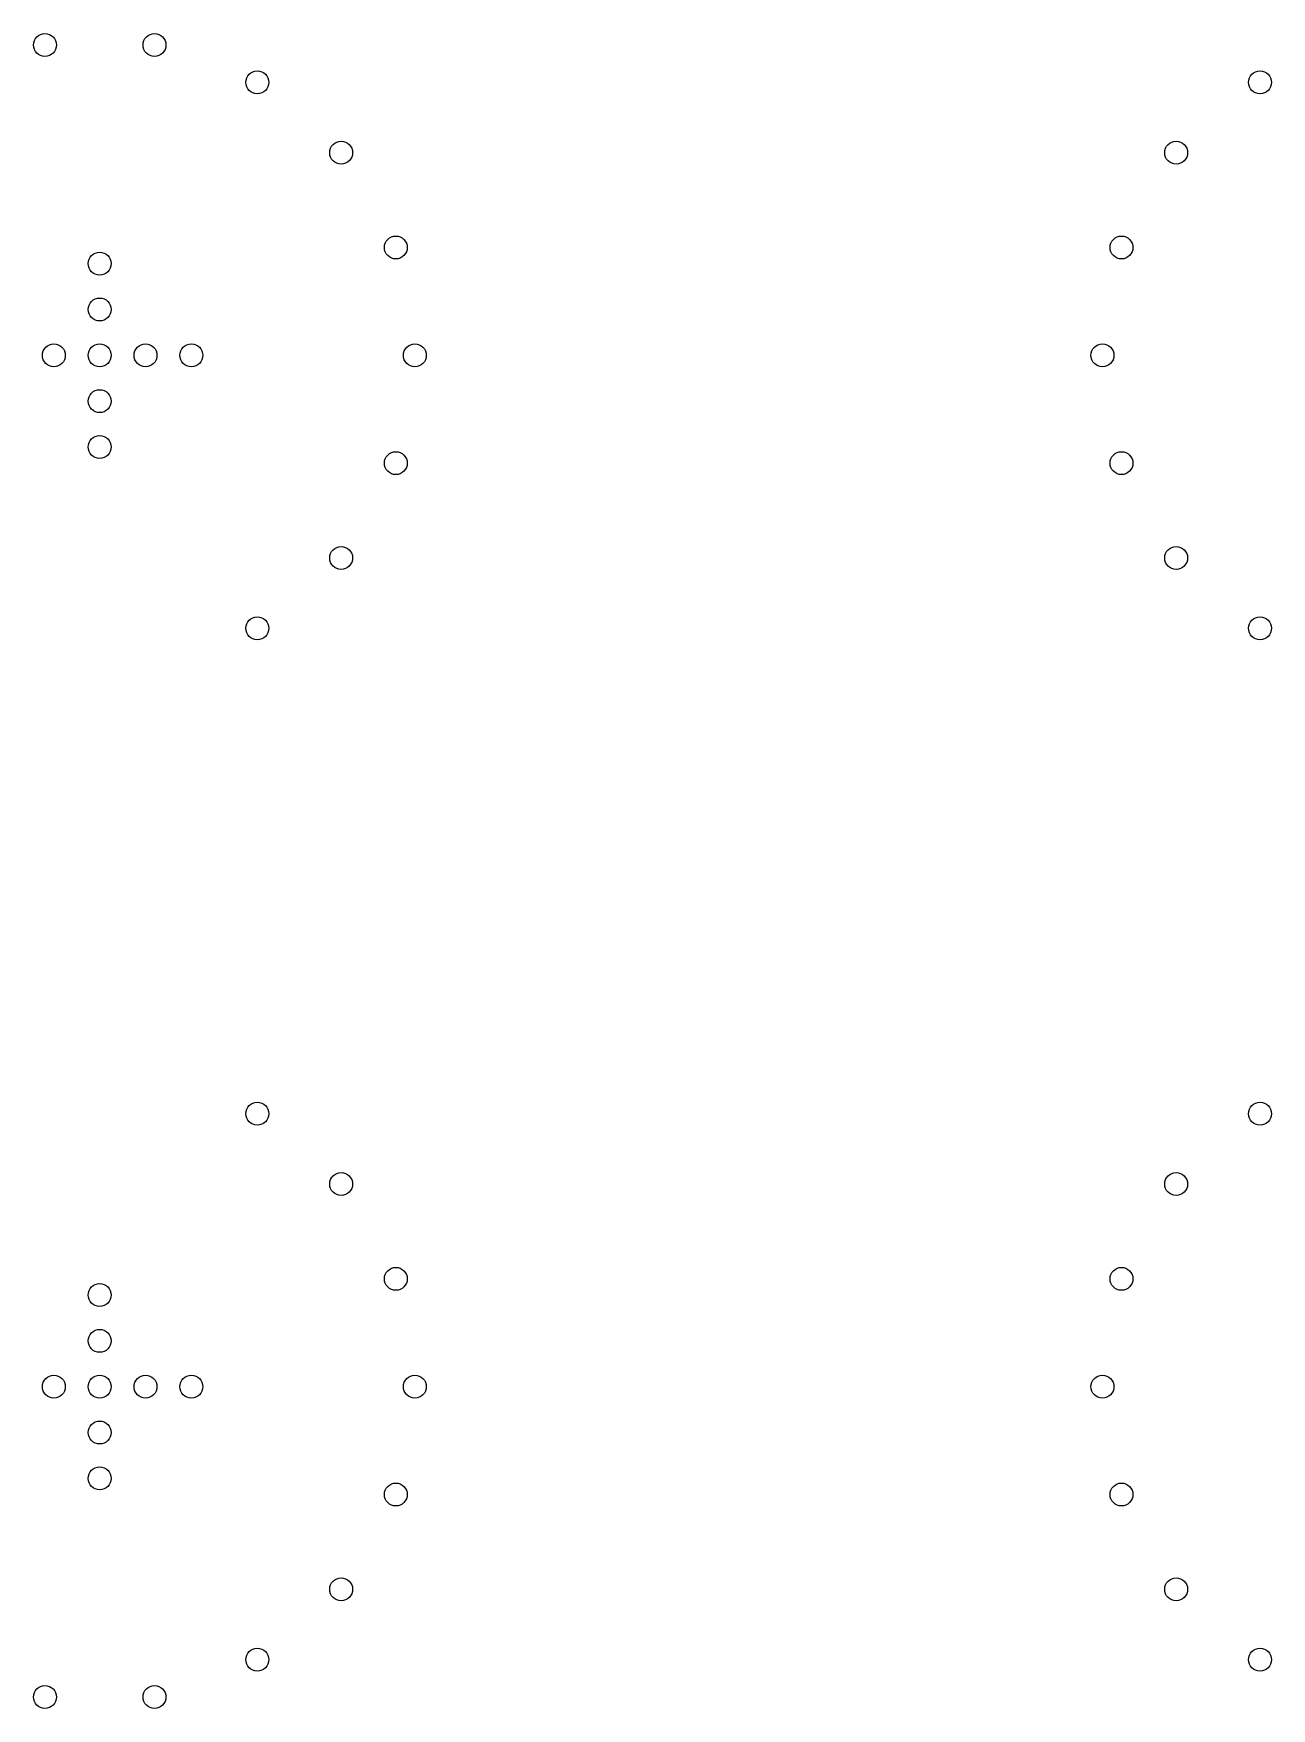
# Model space of a CAD drawing. Header units: millimetres. Extents: x -47.5 to 47.5, y -38.1 to 38.1.
# Drawn here: x -25.33 to -14.52, y -17.56 to -2.94 of the extents above; entities that cross this region are included whole.
import ezdxf

# ---------------------------------------------------------------- set-up
doc = ezdxf.new("R2010")
doc.units = ezdxf.units.MM
doc.header["$MEASUREMENT"] = 0
doc.layers.add('L1', color=7, linetype='Continuous')

msp = doc.modelspace()

# ---------------------------------------------------------------- linework, layer by layer
at = {"layer": 'L1'}
for centre in [(-25.228, -3.042), (-24.272, -3.042), (-23.375, -3.368), (-14.625, -3.368), (-22.643, -3.982), (-15.357, -3.982), (-22.166, -4.809), (-15.834, -4.809), (-24.75, -4.95), (-24.75, -5.35), (-25.15, -5.75), (-24.75, -5.75), (-24.35, -5.75), (-23.95, -5.75), (-22, -5.75), (-16, -5.75), (-24.75, -6.15), (-24.75, -6.55), (-22.166, -6.691), (-15.834, -6.691), (-22.643, -7.518), (-15.357, -7.518), (-23.375, -8.132), (-14.625, -8.132), (-23.375, -12.368), (-14.625, -12.368), (-22.643, -12.982), (-15.357, -12.982), (-22.166, -13.809), (-15.834, -13.809), (-24.75, -13.95), (-24.75, -14.35), (-25.15, -14.75), (-24.75, -14.75), (-24.35, -14.75), (-23.95, -14.75), (-22, -14.75), (-16, -14.75), (-24.75, -15.15), (-24.75, -15.55), (-22.166, -15.691), (-15.834, -15.691), (-22.643, -16.518), (-15.357, -16.518), (-23.375, -17.132), (-14.625, -17.132), (-25.228, -17.458), (-24.272, -17.458)]:
    msp.add_circle(centre, 0.1, dxfattribs=at)

doc.saveas('drawing.dxf')
